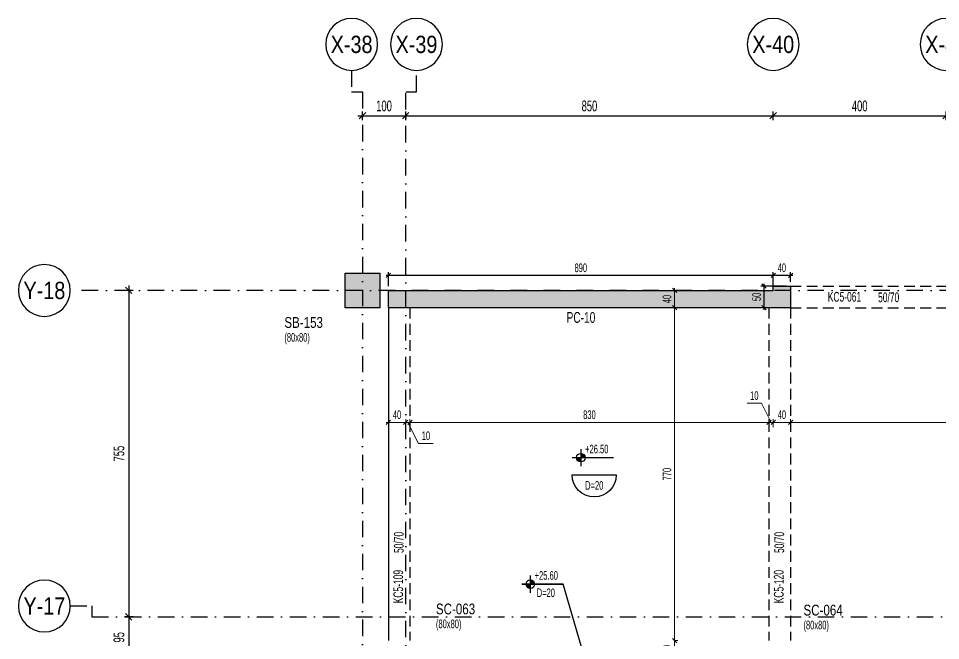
# Model space of a CAD drawing. Header units: millimetres. Extents: x -10495 to 38910, y -777 to 43288.
# Drawn here: x -896 to 1237, y 2590 to 4029 of the extents above; entities that cross this region are included whole.
import ezdxf
from ezdxf.enums import TextEntityAlignment as Align

# ---------------------------------------------------------------- set-up
doc = ezdxf.new("R2010")
doc.units = ezdxf.units.MM
doc.header["$LTSCALE"] = 100
doc.header["$PDSIZE"] = -100
doc.linetypes.add('DASHDOT', pattern=[25.4, 12.7, -6.35, 0, -6.35])
doc.linetypes.add('HIDDEN', pattern=[0.375, 0.25, -0.125])
for name, color, linetype in [('1_ULK', 254, 'Continuous'), ('2_ULK', 105, 'Continuous'), ('AKS BALON_ULK', 9, 'Continuous'), ('AKS YAZI_ULK', 20, 'Continuous'), ('AKS_ULK', 8, 'DASHDOT'), ('KOLON-PERDE CEKIRDEK_ULK', 4, 'Continuous'), ('KOT_ULK', 7, 'Continuous'), ('OLCU DIS_ULK', 7, 'Continuous'), ('PARAPET_ULK', 248, 'Continuous'), ('TARAMA SOLID_ULK', 251, 'Continuous')]:
    doc.layers.add(name, color=color, linetype=linetype)
for name, color, linetype, lineweight in [('DOSEME ISMI_ULK', 244, 'Continuous', 25), ('KIRIS BOYUT_ULK', 232, 'Continuous', 13), ('KIRIS CIZGI DUZ_ULK', 41, 'Continuous', 25), ('KIRIS CIZGI KESIK_ULK', 41, 'HIDDEN', 25), ('KIRIS ISIM_ULK', 221, 'Continuous', 13), ('KOLON BOYUT_ULK', 255, 'Continuous', 13), ('KOLON ISIM_ULK', 91, 'Continuous', 13), ('OLCU IC_ULK', 146, 'Continuous', 18), ('PERDE ISIM_ULK', 153, 'Continuous', 13), ('REV-10_ULK', 52, 'Continuous', 25), ('TARIF OK_ULK', 244, 'Continuous', 5)]:
    doc.layers.add(name, color=color, linetype=linetype, lineweight=lineweight)
doc.styles.add('ULK-SIMPLXTW.shx', font='ARIALN.TTF')
doc.styles.add('ulkr-simplxtw.shx', font='ulkr-simplxtw.shx', dxfattribs={"width": 0.65})
doc.dimstyles.new('1-100-DIS_ULK', dxfattribs={"dimscale": 100, "dimtxt": 0.25, "dimasz": 0.15, "dimexe": 0.1, "dimexo": 0.1, "dimgap": 0.1, "dimtad": 1, "dimdec": 0, "dimzin": 9, "dimdsep": 46, "dimtxsty": 'ulkr-simplxtw.shx', "dimblk": 'OBLIQUE', "dimcen": 0.1, "dimdle": 0.11, "dimclrd": 256, "dimclre": 256, "dimclrt": 3, "dimadec": 0, "dimazin": 0, "dimtfac": 1, "dimtdec": 0, "dimtix": 1, "dimtmove": 1, "dimatfit": 3, "dimldrblk": 'OBLIQUE', "dimfxl": 1, "dimtolj": 1, "dimtzin": 12, "dimarcsym": 0})
doc.dimstyles.new('1-100-IC_ULK', dxfattribs={"dimscale": 10, "dimtxt": 2, "dimasz": 1, "dimexe": 0.75, "dimexo": 1, "dimgap": 0.75, "dimtad": 1, "dimdec": 1, "dimzin": 9, "dimdsep": 46, "dimtxsty": 'ulkr-simplxtw.shx', "dimblk": 'OBLIQUE', "dimcen": 0.1, "dimdle": 0.5, "dimclrd": 146, "dimclre": 146, "dimclrt": 2, "dimadec": 0, "dimazin": 2, "dimtfac": 1, "dimtdec": 1, "dimtix": 1, "dimtmove": 2, "dimatfit": 3, "dimldrblk": 'OBLIQUE', "dimfxl": 1, "dimtolj": 1, "dimtzin": 0, "dimlwd": -1, "dimlwe": -1, "dimarcsym": 0})
doc.dimstyles.new('JSM LIMITS 100(MM)', dxfattribs={"dimscale": 100, "dimtxt": 2, "dimasz": 2.5, "dimexe": 0, "dimexo": 3, "dimgap": 0.41, "dimtad": 1, "dimdec": 0, "dimdsep": 46, "dimtxsty": 'ulkr-simplxtw.shx', "dimblk": 'AR', "dimcen": 0.9, "dimdle": 2, "dimse1": 1, "dimse2": 1, "dimclrd": 256, "dimclre": 1, "dimclrt": 33, "dimadec": 0, "dimazin": 0, "dimtfac": 0.9, "dimtdec": 0, "dimtmove": 0, "dimatfit": 3, "dimfxl": 0, "dimtolj": 1, "dimtzin": 0, "dimarcsym": 0})

# ---------------------------------------------------------------- blocks, each defined once
blk = doc.blocks.new('AKS SEMBOL_ULK')
at = {"layer": 'AKS BALON_ULK', "linetype": 'ByBlock'}
blk.add_circle((0, -41.2), 60, dxfattribs=at)
at = {"layer": 'AKS YAZI_ULK', "style": 'ULK-SIMPLXTW.shx'}
blk.add_attdef('1', text='', height=40, dxfattribs=at).set_placement((0, -41.2), align=Align.MIDDLE)
blk = doc.blocks.new('_Oblique')
at = {"color": 0, "linetype": 'ByBlock', "lineweight": -2}
blk.add_line((-0.5, -0.5), (0.5, 0.5), dxfattribs=at)
blk = doc.blocks.new('*D1385')
at = {"layer": 'Defpoints', "color": 0, "transparency": 16777216}
for p in [(0, 3804.1), (-100, 3784.1), (0, 3784.1)]:
    blk.add_point(p, dxfattribs=at)
at = {"layer": 'OLCU DIS_ULK', "lineweight": -2, "transparency": 16777216}
for p, q in [((-111, 3804.1), (11, 3804.1)), ((-100, 3794.1), (-100, 3814.1)), ((0, 3794.1), (0, 3814.1))]:
    blk.add_line(p, q, dxfattribs=at)
at = {"layer": 'OLCU DIS_ULK', "lineweight": -2, "transparency": 16777216, "xscale": 15, "yscale": 15, "zscale": 15, "rotation": 180}
blk.add_blockref('_Oblique', (-100, 3804.1), dxfattribs=at)
at = {"layer": 'OLCU DIS_ULK', "lineweight": -2, "transparency": 16777216, "xscale": 15, "yscale": 15, "zscale": 15}
blk.add_blockref('_Oblique', (0, 3804.1), dxfattribs=at)
at = {"layer": 'OLCU DIS_ULK', "color": 3, "transparency": 16777216, "insert": (-50, 3826.6), "char_height": 25, "attachment_point": 5, "style": 'ulkr-simplxtw.shx'}
blk.add_mtext('\\A1;100', dxfattribs=at)
blk = doc.blocks.new('*D1386')
at = {"layer": 'Defpoints', "color": 0, "transparency": 16777216}
for p in [(850, 3804.1), (0, 3784.1), (850, 3784.1)]:
    blk.add_point(p, dxfattribs=at)
at = {"layer": 'OLCU DIS_ULK', "lineweight": -2, "transparency": 16777216}
for p, q in [((-11, 3804.1), (861, 3804.1)), ((0, 3794.1), (0, 3814.1)), ((850, 3794.1), (850, 3814.1))]:
    blk.add_line(p, q, dxfattribs=at)
at = {"layer": 'OLCU DIS_ULK', "lineweight": -2, "transparency": 16777216, "xscale": 15, "yscale": 15, "zscale": 15, "rotation": 180}
blk.add_blockref('_Oblique', (0, 3804.1), dxfattribs=at)
at = {"layer": 'OLCU DIS_ULK', "lineweight": -2, "transparency": 16777216, "xscale": 15, "yscale": 15, "zscale": 15}
blk.add_blockref('_Oblique', (850, 3804.1), dxfattribs=at)
at = {"layer": 'OLCU DIS_ULK', "color": 3, "transparency": 16777216, "insert": (425, 3826.6), "char_height": 25, "attachment_point": 5, "style": 'ulkr-simplxtw.shx'}
blk.add_mtext('\\A1;850', dxfattribs=at)
blk = doc.blocks.new('*D1387')
at = {"layer": 'Defpoints', "color": 0, "transparency": 16777216}
for p in [(1250, 3804.1), (850, 3784.1), (1250, 3784.1)]:
    blk.add_point(p, dxfattribs=at)
at = {"layer": 'OLCU DIS_ULK', "lineweight": -2, "transparency": 16777216}
for p, q in [((839, 3804.1), (1261, 3804.1)), ((850, 3794.1), (850, 3814.1)), ((1250, 3794.1), (1250, 3814.1))]:
    blk.add_line(p, q, dxfattribs=at)
at = {"layer": 'OLCU DIS_ULK', "lineweight": -2, "transparency": 16777216, "xscale": 15, "yscale": 15, "zscale": 15, "rotation": 180}
blk.add_blockref('_Oblique', (850, 3804.1), dxfattribs=at)
at = {"layer": 'OLCU DIS_ULK', "lineweight": -2, "transparency": 16777216, "xscale": 15, "yscale": 15, "zscale": 15}
blk.add_blockref('_Oblique', (1250, 3804.1), dxfattribs=at)
at = {"layer": 'OLCU DIS_ULK', "color": 3, "transparency": 16777216, "insert": (1050, 3826.6), "char_height": 25, "attachment_point": 5, "style": 'ulkr-simplxtw.shx'}
blk.add_mtext('\\A1;400', dxfattribs=at)
blk = doc.blocks.new('*D1405')
at = {"layer": 'Defpoints', "color": 0, "transparency": 16777216}
for p in [(-620.5, 3400), (-640.5, 2645), (-620.5, 2645)]:
    blk.add_point(p, dxfattribs=at)
at = {"layer": 'OLCU DIS_ULK', "lineweight": -2, "transparency": 16777216}
for p, q in [((-630.5, 3400), (-650.5, 3400)), ((-640.5, 3411), (-640.5, 2634)), ((-630.5, 2645), (-650.5, 2645))]:
    blk.add_line(p, q, dxfattribs=at)
at = {"layer": 'OLCU DIS_ULK', "lineweight": -2, "transparency": 16777216, "xscale": 15, "yscale": 15, "zscale": 15}
for p, rotation in [((-640.5, 3400), 90), ((-640.5, 2645), 270)]:
    blk.add_blockref('_Oblique', p, dxfattribs=dict(at, rotation=rotation))
at = {"layer": 'OLCU DIS_ULK', "color": 3, "transparency": 16777216, "insert": (-663, 3022.5), "char_height": 25, "attachment_point": 5, "rotation": 90, "style": 'ulkr-simplxtw.shx'}
blk.add_mtext('\\A1;755', dxfattribs=at)
blk = doc.blocks.new('*D1407')
at = {"layer": 'Defpoints', "color": 0, "transparency": 16777216}
for p in [(-620.5, 2645), (-640.5, 2550), (-620.5, 2550)]:
    blk.add_point(p, dxfattribs=at)
at = {"layer": 'OLCU DIS_ULK', "lineweight": -2, "transparency": 16777216}
for p, q in [((-630.5, 2645), (-650.5, 2645)), ((-640.5, 2656), (-640.5, 2539)), ((-630.5, 2550), (-650.5, 2550))]:
    blk.add_line(p, q, dxfattribs=at)
at = {"layer": 'OLCU DIS_ULK', "lineweight": -2, "transparency": 16777216, "xscale": 15, "yscale": 15, "zscale": 15}
for p, rotation in [((-640.5, 2645), 90), ((-640.5, 2550), 270)]:
    blk.add_blockref('_Oblique', p, dxfattribs=dict(at, rotation=rotation))
at = {"layer": 'OLCU DIS_ULK', "color": 3, "transparency": 16777216, "insert": (-663, 2597.5), "char_height": 25, "attachment_point": 5, "rotation": 90, "style": 'ulkr-simplxtw.shx'}
blk.add_mtext('\\A1;95', dxfattribs=at)
blk = doc.blocks.new('*U20')
at = {"layer": 'KOT_ULK'}
h = blk.add_hatch(color=251, dxfattribs=at)
h.dxf.hatch_style = 1
h.paths.add_polyline_path([(0, 0), (-10, 0, 0.414214), (0, -10)])
h = blk.add_hatch(color=251, dxfattribs=at)
h.dxf.hatch_style = 1
h.paths.add_polyline_path([(10, 0, 0.414214), (0, 10), (0, 0)])
at = {"layer": 'KOT_ULK', "color": 12}
for p, q in [((-20, 0), (75.6, 0)), ((0, 20), (0, -20))]:
    blk.add_line(p, q, dxfattribs=at)
blk.add_circle((0, 0), 10, dxfattribs=at)
at = {"layer": 'KOT_ULK', "style": 'ulkr-simplxtw.shx', "width": 0.6}
for tag, p in [('6', (10, 145)), ('5', (10, 118)), ('4', (10, 91)), ('3', (10, 64)), ('2', (10, 37)), ('1', (10, 10))]:
    blk.add_attdef(tag, p, '', height=20, dxfattribs=at)
at = {"layer": 'KOT_ULK', "color": 242, "style": 'ulkr-simplxtw.shx', "width": 0.65}
blk.add_attdef('NOT', text='', height=20, dxfattribs=at).set_placement((14.8, -10), align=Align.TOP_LEFT)
blk = doc.blocks.new('Döşeme kalınğı_ULK')
at = {"layer": 'DOSEME ISMI_ULK', "color": 12}
blk.add_lwpolyline([(51, 0, -1), (-51, 0)], format="xyb", close=True, dxfattribs=at)
at = {"layer": 'DOSEME ISMI_ULK', "style": 'ulkr-simplxtw.shx', "width": 0.6}
blk.add_attdef('1', text='', height=20, dxfattribs=at).set_placement((0, -14.2), align=Align.TOP_CENTER)
blk = doc.blocks.new('*U31')
at = {"layer": 'KOLON BOYUT_ULK', "style": 'ulkr-simplxtw.shx', "width": 0.65}
blk.add_attdef('2', text='', height=20, dxfattribs=at).set_placement((0, -37), align=Align.TOP_LEFT)
at = {"layer": 'KOLON ISIM_ULK', "style": 'ulkr-simplxtw.shx', "width": 0.8}
blk.add_attdef('1', text='', height=25, dxfattribs=at).set_placement((0, 0), align=Align.TOP_LEFT)
blk = doc.blocks.new('*D1363')
at = {"layer": 'Defpoints', "color": 0, "transparency": 16777216}
for p in [(596.8, 2590), (621.8, 2590), (596.8, 2550)]:
    blk.add_point(p, dxfattribs=at)
at = {"layer": 'OLCU IC_ULK', "color": 146, "transparency": 16777216}
blk.add_line((621.8, 2545), (621.8, 2595), dxfattribs=at)
at = {"layer": 'OLCU IC_ULK', "color": 146, "linetype": 'Continuous', "transparency": 16777216}
for p, q in [((621.8, 2590), (629.3, 2590)), ((621.8, 2550), (629.3, 2550))]:
    blk.add_line(p, q, dxfattribs=at)
at = {"layer": 'OLCU IC_ULK', "color": 146, "transparency": 16777216, "xscale": 10, "yscale": 10, "zscale": 10}
for p, rotation in [((621.8, 2590), 90), ((621.8, 2550), 270)]:
    blk.add_blockref('_Oblique', p, dxfattribs=dict(at, rotation=rotation))
at = {"layer": 'OLCU IC_ULK', "color": 2, "transparency": 16777216, "insert": (604.3, 2570), "char_height": 20, "attachment_point": 5, "rotation": 90, "style": 'ulkr-simplxtw.shx'}
blk.add_mtext('\\A1;40', dxfattribs=at)
blk = doc.blocks.new('*D1364')
at = {"layer": 'Defpoints', "color": 0, "transparency": 16777216}
for p in [(596.8, 3400), (621.8, 3400), (596.8, 3360)]:
    blk.add_point(p, dxfattribs=at)
at = {"layer": 'OLCU IC_ULK', "color": 146, "transparency": 16777216}
blk.add_line((621.8, 3355), (621.8, 3405), dxfattribs=at)
at = {"layer": 'OLCU IC_ULK', "color": 146, "linetype": 'Continuous', "transparency": 16777216}
for p, q in [((621.8, 3400), (629.3, 3400)), ((621.8, 3360), (629.3, 3360))]:
    blk.add_line(p, q, dxfattribs=at)
at = {"layer": 'OLCU IC_ULK', "color": 146, "transparency": 16777216, "xscale": 10, "yscale": 10, "zscale": 10}
for p, rotation in [((621.8, 3400), 90), ((621.8, 3360), 270)]:
    blk.add_blockref('_Oblique', p, dxfattribs=dict(at, rotation=rotation))
at = {"layer": 'OLCU IC_ULK', "color": 2, "transparency": 16777216, "insert": (604.3, 3380), "char_height": 20, "attachment_point": 5, "rotation": 90, "style": 'ulkr-simplxtw.shx'}
blk.add_mtext('\\A1;40', dxfattribs=at)
blk = doc.blocks.new('*D1365')
at = {"layer": 'Defpoints', "color": 0, "transparency": 16777216}
for p in [(596.8, 3360), (621.8, 3360), (596.8, 2590)]:
    blk.add_point(p, dxfattribs=at)
at = {"layer": 'OLCU IC_ULK', "color": 146, "transparency": 16777216}
blk.add_line((621.8, 2585), (621.8, 3365), dxfattribs=at)
at = {"layer": 'OLCU IC_ULK', "color": 146, "linetype": 'Continuous', "transparency": 16777216}
for p, q in [((621.8, 3360), (629.3, 3360)), ((621.8, 2590), (629.3, 2590))]:
    blk.add_line(p, q, dxfattribs=at)
at = {"layer": 'OLCU IC_ULK', "color": 146, "transparency": 16777216, "xscale": 10, "yscale": 10, "zscale": 10}
for p, rotation in [((621.8, 3360), 90), ((621.8, 2590), 270)]:
    blk.add_blockref('_Oblique', p, dxfattribs=dict(at, rotation=rotation))
at = {"layer": 'OLCU IC_ULK', "color": 2, "transparency": 16777216, "insert": (604.3, 2975), "char_height": 20, "attachment_point": 5, "rotation": 90, "style": 'ulkr-simplxtw.shx'}
blk.add_mtext('\\A1;770', dxfattribs=at)
blk = doc.blocks.new('*D1281')
at = {"layer": 'Defpoints', "color": 0, "transparency": 16777216}
for p in [(0, 3094.8), (0, 3063.5), (10, 3063.5)]:
    blk.add_point(p, dxfattribs=at)
at = {"layer": 'OLCU IC_ULK', "color": 146, "transparency": 16777216}
for p, q in [((0, 3094.8), (-10, 3094.8)), ((10, 3094.8), (0, 3094.8)), ((10, 3094.8), (0, 3094.8)), ((5, 3094.8), (30, 3046.2)), ((10, 3094.8), (20, 3094.8)), ((30, 3046.2), (63.6, 3046.2))]:
    blk.add_line(p, q, dxfattribs=at)
at = {"layer": 'OLCU IC_ULK', "color": 146, "linetype": 'Continuous', "transparency": 16777216}
for p, q in [((0, 3073.5), (0, 3102.3)), ((10, 3073.5), (10, 3102.3))]:
    blk.add_line(p, q, dxfattribs=at)
at = {"layer": 'OLCU IC_ULK', "color": 146, "transparency": 16777216, "xscale": 10, "yscale": 10, "zscale": 10}
blk.add_blockref('_Oblique', (0, 3094.8), dxfattribs=at)
at = {"layer": 'OLCU IC_ULK', "color": 146, "transparency": 16777216, "xscale": 10, "yscale": 10, "zscale": 10, "rotation": 180}
blk.add_blockref('_Oblique', (10, 3094.8), dxfattribs=at)
at = {"layer": 'OLCU IC_ULK', "color": 2, "transparency": 16777216, "insert": (46.8, 3063.7), "char_height": 20, "attachment_point": 5, "style": 'ulkr-simplxtw.shx'}
blk.add_mtext('\\A1;10', dxfattribs=at)
blk = doc.blocks.new('*D1284')
at = {"layer": 'Defpoints', "color": 0, "transparency": 16777216}
for p in [(890, 3094.8), (890, 3073.5), (1690, 3073.5)]:
    blk.add_point(p, dxfattribs=at)
at = {"layer": 'OLCU IC_ULK', "color": 146, "transparency": 16777216}
blk.add_line((1695, 3094.8), (885, 3094.8), dxfattribs=at)
at = {"layer": 'OLCU IC_ULK', "color": 146, "linetype": 'Continuous', "transparency": 16777216}
for p, q in [((890, 3083.5), (890, 3102.3)), ((1690, 3083.5), (1690, 3102.3))]:
    blk.add_line(p, q, dxfattribs=at)
at = {"layer": 'OLCU IC_ULK', "color": 146, "transparency": 16777216, "xscale": 10, "yscale": 10, "zscale": 10, "rotation": 180}
blk.add_blockref('_Oblique', (890, 3094.8), dxfattribs=at)
at = {"layer": 'OLCU IC_ULK', "color": 146, "transparency": 16777216, "xscale": 10, "yscale": 10, "zscale": 10}
blk.add_blockref('_Oblique', (1690, 3094.8), dxfattribs=at)
at = {"layer": 'OLCU IC_ULK', "color": 2, "transparency": 16777216, "insert": (1290, 3112.3), "char_height": 20, "attachment_point": 5, "style": 'ulkr-simplxtw.shx'}
blk.add_mtext('\\A1;800', dxfattribs=at)
blk = doc.blocks.new('*D1285')
at = {"layer": 'Defpoints', "color": 0, "transparency": 16777216}
for p in [(850, 3094.8), (850, 3073.5), (890, 3073.5)]:
    blk.add_point(p, dxfattribs=at)
at = {"layer": 'OLCU IC_ULK', "color": 146, "transparency": 16777216}
blk.add_line((895, 3094.8), (845, 3094.8), dxfattribs=at)
at = {"layer": 'OLCU IC_ULK', "color": 146, "linetype": 'Continuous', "transparency": 16777216}
for p, q in [((850, 3083.5), (850, 3102.3)), ((890, 3083.5), (890, 3102.3))]:
    blk.add_line(p, q, dxfattribs=at)
at = {"layer": 'OLCU IC_ULK', "color": 146, "transparency": 16777216, "xscale": 10, "yscale": 10, "zscale": 10, "rotation": 180}
blk.add_blockref('_Oblique', (850, 3094.8), dxfattribs=at)
at = {"layer": 'OLCU IC_ULK', "color": 146, "transparency": 16777216, "xscale": 10, "yscale": 10, "zscale": 10}
blk.add_blockref('_Oblique', (890, 3094.8), dxfattribs=at)
at = {"layer": 'OLCU IC_ULK', "color": 2, "transparency": 16777216, "insert": (870, 3112.3), "char_height": 20, "attachment_point": 5, "style": 'ulkr-simplxtw.shx'}
blk.add_mtext('\\A1;40', dxfattribs=at)
blk = doc.blocks.new('*D1286')
at = {"layer": 'Defpoints', "color": 0, "transparency": 16777216}
for p in [(840, 3094.8), (840, 3073.5), (850, 3073.5)]:
    blk.add_point(p, dxfattribs=at)
at = {"layer": 'OLCU IC_ULK', "color": 146, "transparency": 16777216}
for p, q in [((823.1, 3139.1), (789.5, 3139.1)), ((845, 3094.8), (823.1, 3139.1)), ((840, 3094.8), (830, 3094.8)), ((850, 3094.8), (840, 3094.8)), ((850, 3094.8), (840, 3094.8)), ((850, 3094.8), (860, 3094.8))]:
    blk.add_line(p, q, dxfattribs=at)
at = {"layer": 'OLCU IC_ULK', "color": 146, "linetype": 'Continuous', "transparency": 16777216}
for p, q in [((840, 3083.5), (840, 3102.3)), ((850, 3083.5), (850, 3102.3))]:
    blk.add_line(p, q, dxfattribs=at)
at = {"layer": 'OLCU IC_ULK', "color": 146, "transparency": 16777216, "xscale": 10, "yscale": 10, "zscale": 10}
blk.add_blockref('_Oblique', (840, 3094.8), dxfattribs=at)
at = {"layer": 'OLCU IC_ULK', "color": 146, "transparency": 16777216, "xscale": 10, "yscale": 10, "zscale": 10, "rotation": 180}
blk.add_blockref('_Oblique', (850, 3094.8), dxfattribs=at)
at = {"layer": 'OLCU IC_ULK', "color": 2, "transparency": 16777216, "insert": (806.3, 3156.6), "char_height": 20, "attachment_point": 5, "style": 'ulkr-simplxtw.shx'}
blk.add_mtext('\\A1;10', dxfattribs=at)
blk = doc.blocks.new('*D1287')
at = {"layer": 'Defpoints', "color": 0, "transparency": 16777216}
for p in [(10, 3094.8), (10, 3073.5), (840, 3073.5)]:
    blk.add_point(p, dxfattribs=at)
at = {"layer": 'OLCU IC_ULK', "color": 146, "transparency": 16777216}
blk.add_line((845, 3094.8), (5, 3094.8), dxfattribs=at)
at = {"layer": 'OLCU IC_ULK', "color": 146, "linetype": 'Continuous', "transparency": 16777216}
for p, q in [((10, 3083.5), (10, 3102.3)), ((840, 3083.5), (840, 3102.3))]:
    blk.add_line(p, q, dxfattribs=at)
at = {"layer": 'OLCU IC_ULK', "color": 146, "transparency": 16777216, "xscale": 10, "yscale": 10, "zscale": 10, "rotation": 180}
blk.add_blockref('_Oblique', (10, 3094.8), dxfattribs=at)
at = {"layer": 'OLCU IC_ULK', "color": 146, "transparency": 16777216, "xscale": 10, "yscale": 10, "zscale": 10}
blk.add_blockref('_Oblique', (840, 3094.8), dxfattribs=at)
at = {"layer": 'OLCU IC_ULK', "color": 2, "transparency": 16777216, "insert": (425, 3112.3), "char_height": 20, "attachment_point": 5, "style": 'ulkr-simplxtw.shx'}
blk.add_mtext('\\A1;830', dxfattribs=at)
blk = doc.blocks.new('*D1288')
at = {"layer": 'Defpoints', "color": 0, "transparency": 16777216}
for p in [(-40, 3094.8), (-40, 3066.9), (0, 3066.9)]:
    blk.add_point(p, dxfattribs=at)
at = {"layer": 'OLCU IC_ULK', "color": 146, "transparency": 16777216}
blk.add_line((5, 3094.8), (-45, 3094.8), dxfattribs=at)
at = {"layer": 'OLCU IC_ULK', "color": 146, "linetype": 'Continuous', "transparency": 16777216}
for p, q in [((-40, 3076.9), (-40, 3102.3)), ((0, 3076.9), (0, 3102.3))]:
    blk.add_line(p, q, dxfattribs=at)
at = {"layer": 'OLCU IC_ULK', "color": 146, "transparency": 16777216, "xscale": 10, "yscale": 10, "zscale": 10, "rotation": 180}
blk.add_blockref('_Oblique', (-40, 3094.8), dxfattribs=at)
at = {"layer": 'OLCU IC_ULK', "color": 146, "transparency": 16777216, "xscale": 10, "yscale": 10, "zscale": 10}
blk.add_blockref('_Oblique', (0, 3094.8), dxfattribs=at)
at = {"layer": 'OLCU IC_ULK', "color": 2, "transparency": 16777216, "insert": (-20, 3112.3), "char_height": 20, "attachment_point": 5, "style": 'ulkr-simplxtw.shx'}
blk.add_mtext('\\A1;40', dxfattribs=at)
blk = doc.blocks.new('Kiriş_Sembol_ULK')
at = {"layer": 'KIRIS BOYUT_ULK', "style": 'ulkr-simplxtw.shx', "width": 0.65}
blk.add_attdef('B', text='', height=25, dxfattribs=at).set_placement((21, 0.4), align=Align.MIDDLE_LEFT)
at = {"layer": 'KIRIS ISIM_ULK', "style": 'ulkr-simplxtw.shx', "width": 0.65}
blk.add_attdef('K', text='', height=25, dxfattribs=at).set_placement((-18.2, 12.9), align=Align.TOP_RIGHT)
blk = doc.blocks.new('AR')
at = {"layer": '1_ULK', "color": 253}
blk.add_solid([(-1.184, 0.197), (-1.184, -0.197), (0, 0)], dxfattribs=at)
at = {"layer": '2_ULK', "color": 1}
blk.add_line((0, 0.453), (0, -0.453), dxfattribs=at)
at = {"layer": '2_ULK'}
blk.add_lwpolyline([(-1.184, 0.197), (-1.184, -0.197), (0, 0), (-1.184, 0.197)], dxfattribs=at)
blk = doc.blocks.new('*D1419')
at = {"layer": 'Defpoints', "color": 0, "transparency": 16777216}
for p in [(829, 3410), (890, 3410), (890, 3360)]:
    blk.add_point(p, dxfattribs=at)
at = {"layer": 'REV-10_ULK', "color": 146, "transparency": 16777216}
blk.add_line((829, 3355), (829, 3415), dxfattribs=at)
at = {"layer": 'REV-10_ULK', "color": 146, "linetype": 'Continuous', "transparency": 16777216}
for p, q in [((880, 3410), (821.5, 3410)), ((880, 3360), (821.5, 3360))]:
    blk.add_line(p, q, dxfattribs=at)
at = {"layer": 'REV-10_ULK', "color": 146, "transparency": 16777216, "xscale": 10, "yscale": 10, "zscale": 10}
for p, rotation in [((829, 3410), 90), ((829, 3360), 270)]:
    blk.add_blockref('_Oblique', p, dxfattribs=dict(at, rotation=rotation))
at = {"layer": 'REV-10_ULK', "color": 2, "transparency": 16777216, "insert": (811.5, 3385), "char_height": 20, "attachment_point": 5, "rotation": 90, "style": 'ulkr-simplxtw.shx'}
blk.add_mtext('\\A1;50', dxfattribs=at)
blk = doc.blocks.new('*D1420')
at = {"layer": 'Defpoints', "color": 0, "transparency": 16777216}
for p in [(-40, 3434.7), (-40, 3400), (850, 3400)]:
    blk.add_point(p, dxfattribs=at)
at = {"layer": 'REV-10_ULK', "color": 146, "transparency": 16777216}
blk.add_line((855, 3434.7), (-45, 3434.7), dxfattribs=at)
at = {"layer": 'REV-10_ULK', "color": 146, "linetype": 'Continuous', "transparency": 16777216}
for p, q in [((-40, 3410), (-40, 3442.2)), ((850, 3410), (850, 3442.2))]:
    blk.add_line(p, q, dxfattribs=at)
at = {"layer": 'REV-10_ULK', "color": 146, "transparency": 16777216, "xscale": 10, "yscale": 10, "zscale": 10, "rotation": 180}
blk.add_blockref('_Oblique', (-40, 3434.7), dxfattribs=at)
at = {"layer": 'REV-10_ULK', "color": 146, "transparency": 16777216, "xscale": 10, "yscale": 10, "zscale": 10}
blk.add_blockref('_Oblique', (850, 3434.7), dxfattribs=at)
at = {"layer": 'REV-10_ULK', "color": 2, "transparency": 16777216, "insert": (405, 3452.2), "char_height": 20, "attachment_point": 5, "style": 'ulkr-simplxtw.shx'}
blk.add_mtext('\\A1;890', dxfattribs=at)
blk = doc.blocks.new('*D1421')
at = {"layer": 'Defpoints', "color": 0, "transparency": 16777216}
for p in [(850, 3434.7), (850, 3410), (890, 3410)]:
    blk.add_point(p, dxfattribs=at)
at = {"layer": 'REV-10_ULK', "color": 146, "transparency": 16777216}
blk.add_line((895, 3434.7), (845, 3434.7), dxfattribs=at)
at = {"layer": 'REV-10_ULK', "color": 146, "linetype": 'Continuous', "transparency": 16777216}
for p, q in [((850, 3420), (850, 3442.2)), ((890, 3420), (890, 3442.2))]:
    blk.add_line(p, q, dxfattribs=at)
at = {"layer": 'REV-10_ULK', "color": 146, "transparency": 16777216, "xscale": 10, "yscale": 10, "zscale": 10, "rotation": 180}
blk.add_blockref('_Oblique', (850, 3434.7), dxfattribs=at)
at = {"layer": 'REV-10_ULK', "color": 146, "transparency": 16777216, "xscale": 10, "yscale": 10, "zscale": 10}
blk.add_blockref('_Oblique', (890, 3434.7), dxfattribs=at)
at = {"layer": 'REV-10_ULK', "color": 2, "transparency": 16777216, "insert": (870, 3452.2), "char_height": 20, "attachment_point": 5, "style": 'ulkr-simplxtw.shx'}
blk.add_mtext('\\A1;40', dxfattribs=at)

msp = doc.modelspace()

# ---------------------------------------------------------------- hatches: boundary and pattern name
at = {"layer": 'TARAMA SOLID_ULK'}
h = msp.add_hatch(color=256, dxfattribs=at)
h.dxf.hatch_style = 1
h.paths.add_polyline_path([(-60, 3360), (-140, 3360), (-140, 3440), (-60, 3440)])
h = msp.add_hatch(color=256, dxfattribs=at)
h.dxf.hatch_style = 1
h.paths.add_polyline_path([(-40, 3360), (-40, 3400), (0, 3400), (0, 3400), (850, 3400), (850, 3410), (890, 3410), (890, 3360), (-40, 3360)])

# ---------------------------------------------------------------- linework, layer by layer
at = {"layer": 'AKS_ULK', "ltscale": 0.03}
for points in [[(-125, 3909.14), (-125, 3859.14), (-100, 3859.14), (-100, -606.87)], [(0, -606.87), (0, 3859.14), (25, 3859.14), (25, 3909.14)], [(6766.16, 3400), (-775.51, 3400)], [(-775.51, 2670), (-725.51, 2670), (-725.51, 2645), (6716.16, 2645), (6716.16, 2720), (6766.16, 2720)]]:
    msp.add_lwpolyline(points, dxfattribs=at)
at = {"layer": 'KIRIS CIZGI DUZ_ULK'}
msp.add_line((-40, 3360), (-40, 2590), dxfattribs=at)
at = {"layer": 'KIRIS CIZGI KESIK_ULK'}
for p, q in [((890, 3410), (1660, 3410)), ((10, 3360), (10, 2590)), ((840, 3360), (840, 2590)), ((890, 3360), (1660, 3360)), ((890, 3360), (890, 2590))]:
    msp.add_line(p, q, dxfattribs=at)
at = {"layer": 'KOLON-PERDE CEKIRDEK_ULK'}
for points in [[(-60, 3360), (-140, 3360), (-140, 3440), (-60, 3440)], [(-40, 3360), (-40, 3360), (-40, 3360), (-40, 3400), (0, 3400), (0, 3400), (850, 3400), (850, 3410), (890, 3410), (890, 3360)]]:
    msp.add_lwpolyline(points, close=True, dxfattribs=at)
at = {"layer": 'PARAPET_ULK'}
msp.add_line((-60, 3360), (-80, 3360), dxfattribs=at)

# ---------------------------------------------------------------- block references
at = {"layer": 'AKS_ULK', "linetype": 'ByBlock'}
ref = msp.add_blockref('AKS SEMBOL_ULK', (-125, 3927.89), dxfattribs=dict(at, xscale=-1, rotation=180))
ref.add_attrib('1', 'X-38', dxfattribs={"layer": 'AKS YAZI_ULK', "height": 40, "style": 'ULK-SIMPLXTW.shx'}).set_placement((-125, 3969.14), align=Align.MIDDLE)
ref = msp.add_blockref('AKS SEMBOL_ULK', (25, 3927.89), dxfattribs=dict(at, xscale=-1, rotation=180))
ref.add_attrib('1', 'X-39', dxfattribs={"layer": 'AKS YAZI_ULK', "height": 40, "style": 'ULK-SIMPLXTW.shx'}).set_placement((25, 3969.14), align=Align.MIDDLE)
ref = msp.add_blockref('AKS SEMBOL_ULK', (850, 3927.89), dxfattribs=dict(at, xscale=-1, rotation=180))
ref.add_attrib('1', 'X-40', dxfattribs={"layer": 'AKS YAZI_ULK', "height": 40, "style": 'ULK-SIMPLXTW.shx'}).set_placement((850, 3969.14), align=Align.MIDDLE)
ref = msp.add_blockref('AKS SEMBOL_ULK', (1250, 3927.89), dxfattribs=dict(at, xscale=-1, rotation=180))
ref.add_attrib('1', 'X-41', dxfattribs={"layer": 'AKS YAZI_ULK', "height": 40, "style": 'ULK-SIMPLXTW.shx'}).set_placement((1250, 3969.14), align=Align.MIDDLE)
ref = msp.add_blockref('AKS SEMBOL_ULK', (-835.51, 3358.75), dxfattribs=dict(at, xscale=-1, rotation=180))
ref.add_attrib('1', 'Y-18', dxfattribs={"layer": 'AKS YAZI_ULK', "height": 40, "style": 'ULK-SIMPLXTW.shx'}).set_placement((-835.51, 3400), align=Align.MIDDLE)
ref = msp.add_blockref('AKS SEMBOL_ULK', (-835.51, 2628.75), dxfattribs=dict(at, xscale=-1, rotation=180))
ref.add_attrib('1', 'Y-17', dxfattribs={"layer": 'AKS YAZI_ULK', "height": 40, "style": 'ULK-SIMPLXTW.shx'}).set_placement((-835.51, 2670), align=Align.MIDDLE)
at = {"layer": 'DOSEME ISMI_ULK'}
msp.add_blockref('Döşeme kalınğı_ULK', (436.1, 2973.1), dxfattribs=at).add_auto_attribs({'1': 'D=20'})
at = {"layer": 'KIRIS ISIM_ULK'}
ref = msp.add_blockref('Kiriş_Sembol_ULK', (1071.53, 3383.56), dxfattribs=at)
ref.add_attrib('B', '50/70', dxfattribs={"layer": 'KIRIS BOYUT_ULK', "height": 22.5, "style": 'ulkr-simplxtw.shx', "width": 0.65}).set_placement((1092.54, 3384), align=Align.MIDDLE_LEFT)
ref.add_attrib('K', 'KC5-061', dxfattribs={"height": 22.5, "style": 'ulkr-simplxtw.shx', "width": 0.65}).set_placement((1053.37, 3396.5), align=Align.TOP_RIGHT)
ref = msp.add_blockref('Kiriş_Sembol_ULK', (-15.56, 2771.53), dxfattribs=dict(at, rotation=90))
ref.add_attrib('B', '50/70', dxfattribs={"layer": 'KIRIS BOYUT_ULK', "height": 22.5, "rotation": 90, "style": 'ulkr-simplxtw.shx', "width": 0.65}).set_placement((-16, 2792.54), align=Align.MIDDLE_LEFT)
ref.add_attrib('K', 'KC5-109', dxfattribs={"height": 22.5, "rotation": 90, "style": 'ulkr-simplxtw.shx', "width": 0.65}).set_placement((-28.5, 2753.38), align=Align.TOP_RIGHT)
ref = msp.add_blockref('Kiriş_Sembol_ULK', (864.44, 2771.53), dxfattribs=dict(at, rotation=90))
ref.add_attrib('B', '50/70', dxfattribs={"layer": 'KIRIS BOYUT_ULK', "height": 22.5, "rotation": 90, "style": 'ulkr-simplxtw.shx', "width": 0.65}).set_placement((864, 2792.54), align=Align.MIDDLE_LEFT)
ref.add_attrib('K', 'KC5-120', dxfattribs={"height": 22.5, "rotation": 90, "style": 'ulkr-simplxtw.shx', "width": 0.65}).set_placement((851.5, 2753.38), align=Align.TOP_RIGHT)
at = {"layer": 'KOLON ISIM_ULK'}
for p, values in [((-280.5, 3338.33), {'1': 'SB-153', '2': '(80x80)'}), ((70, 2675.61), {'1': 'SC-063', '2': '(80x80)'}), ((920, 2672.93), {'1': 'SC-064', '2': '(80x80)'})]:
    msp.add_blockref('*U31', p, dxfattribs=at).add_auto_attribs(values)
at = {"layer": 'KOT_ULK'}
ref = msp.add_blockref('*U20', (405, 3013.1), dxfattribs=at)
ref.add_attrib('1', '+26.50', (415, 3023.1), dxfattribs={"height": 20, "style": 'ulkr-simplxtw.shx', "width": 0.6})
ref = msp.add_blockref('*U20', (288.3, 2720.59), dxfattribs=at)
ref.add_attrib('1', '+25.60', (298.3, 2730.59), dxfattribs={"height": 20, "style": 'ulkr-simplxtw.shx', "width": 0.6})
ref.add_attrib('NOT', 'D=20', dxfattribs={"color": 242, "height": 20, "style": 'ulkr-simplxtw.shx', "width": 0.65}).set_placement((303.1, 2710.59), align=Align.TOP_LEFT)

# ---------------------------------------------------------------- texts
at = {"layer": 'PERDE ISIM_ULK', "style": 'ulkr-simplxtw.shx', "width": 0.7}
msp.add_text('PC-10', height=25, rotation=0, dxfattribs=at).set_placement((372.23, 3325))

# ---------------------------------------------------------------- dimensions: what is measured, and where the dimension line sits
at = {"layer": 'OLCU DIS_ULK'}
for base, p1, p2, picture, middle in [((0, 3804.14), (-100, 3784.14), (0, 3784.14), '*D1385', (-50, 3826.64)), ((850, 3804.14), (0, 3784.14), (850, 3784.14), '*D1386', (425, 3826.64)), ((1250, 3804.14), (850, 3784.14), (1250, 3784.14), '*D1387', (1050, 3826.64))]:
    dim = msp.add_linear_dim(base=base, p1=p1, p2=p2, dimstyle='1-100-DIS_ULK', dxfattribs=at)
    dim.commit()
    dim.dimension.update_dxf_attribs({"geometry": picture, "text_midpoint": middle})
for base, p1, p2, picture, middle in [((-640.51, 2645), (-620.51, 3400), (-620.51, 2645), '*D1405', (-663.01, 3022.5)), ((-640.51, 2550), (-620.51, 2645), (-620.51, 2550), '*D1407', (-663.01, 2597.5))]:
    dim = msp.add_linear_dim(base=base, p1=p1, p2=p2, angle=270, dimstyle='1-100-DIS_ULK', dxfattribs=at)
    dim.commit()
    dim.dimension.update_dxf_attribs({"geometry": picture, "text_midpoint": middle})
at = {"layer": 'OLCU IC_ULK'}
for base, p1, p2, angle, override, picture, middle in [((621.78, 3400), (596.78, 3360), (596.78, 3400), 90, {"dimfxl": 0, "dimfxlon": 1}, '*D1364', (604.28, 3380)), ((621.78, 3360), (596.78, 2590), (596.78, 3360), 90, {"dimfxl": 0, "dimfxlon": 1}, '*D1365', (604.28, 2975)), ((-40, 3094.8), (0, 3066.92), (-40, 3066.92), 180, {"dimfxl": 0}, '*D1288', (-20, 3112.3)), ((10, 3094.8), (840, 3073.52), (10, 3073.52), 180, {"dimfxl": 0}, '*D1287', (425, 3112.3)), ((850, 3094.8), (890, 3073.52), (850, 3073.52), 180, {"dimfxl": 0}, '*D1285', (870, 3112.3)), ((890, 3094.8), (1690, 3073.52), (890, 3073.52), 180, {"dimfxl": 0}, '*D1284', (1290, 3112.3)), ((621.78, 2590), (596.78, 2550), (596.78, 2590), 90, {"dimfxl": 0, "dimfxlon": 1}, '*D1363', (604.28, 2570))]:
    dim = msp.add_linear_dim(base=base, p1=p1, p2=p2, angle=angle, dimstyle='1-100-IC_ULK', override=override, dxfattribs=at)
    dim.commit()
    dim.dimension.update_dxf_attribs({"geometry": picture, "text_midpoint": middle})
for base, p1, p2, override, picture, middle in [((840, 3094.8), (850, 3073.52), (840, 3073.52), {"dimtmove": 1, "dimfxl": 0}, '*D1286', (815.57, 3139.11)), ((0, 3094.8), (10, 3063.5), (0, 3063.5), {"dimtmove": 1}, '*D1281', (37.53, 3046.23))]:
    dim = msp.add_linear_dim(base=base, p1=p1, p2=p2, angle=180, dimstyle='1-100-IC_ULK', override=override, dxfattribs=at)
    dim.commit()
    dim.dimension.update_dxf_attribs({"geometry": picture, "text_midpoint": middle, "dimtype": 160})
at = {"layer": 'REV-10_ULK'}
for base, p1, p2, picture, middle in [((-40, 3434.73), (850, 3400), (-40, 3400), '*D1420', (405, 3452.23)), ((850, 3434.73), (890, 3410), (850, 3410), '*D1421', (870, 3452.23))]:
    dim = msp.add_linear_dim(base=base, p1=p1, p2=p2, dimstyle='1-100-IC_ULK', dxfattribs=at)
    dim.commit()
    dim.dimension.update_dxf_attribs({"geometry": picture, "text_midpoint": middle})
dim = msp.add_linear_dim(base=(828.96, 3410), p1=(890, 3360), p2=(890, 3410), angle=90, dimstyle='1-100-IC_ULK', dxfattribs=at)
dim.commit()
dim.dimension.update_dxf_attribs({"geometry": '*D1419', "text_midpoint": (811.46, 3385)})

# ---------------------------------------------------------------- leaders
at = {"layer": 'TARIF OK_ULK'}
msp.add_leader([(420.96, 2525.44), (363.9, 2720.59), (268.3, 2720.59)], dimstyle='JSM LIMITS 100(MM)', override={"dimscale": 2.5, "dimasz": 15, "dimldrblk": 'DotSmall'}, dxfattribs=at)

doc.saveas('drawing.dxf')
